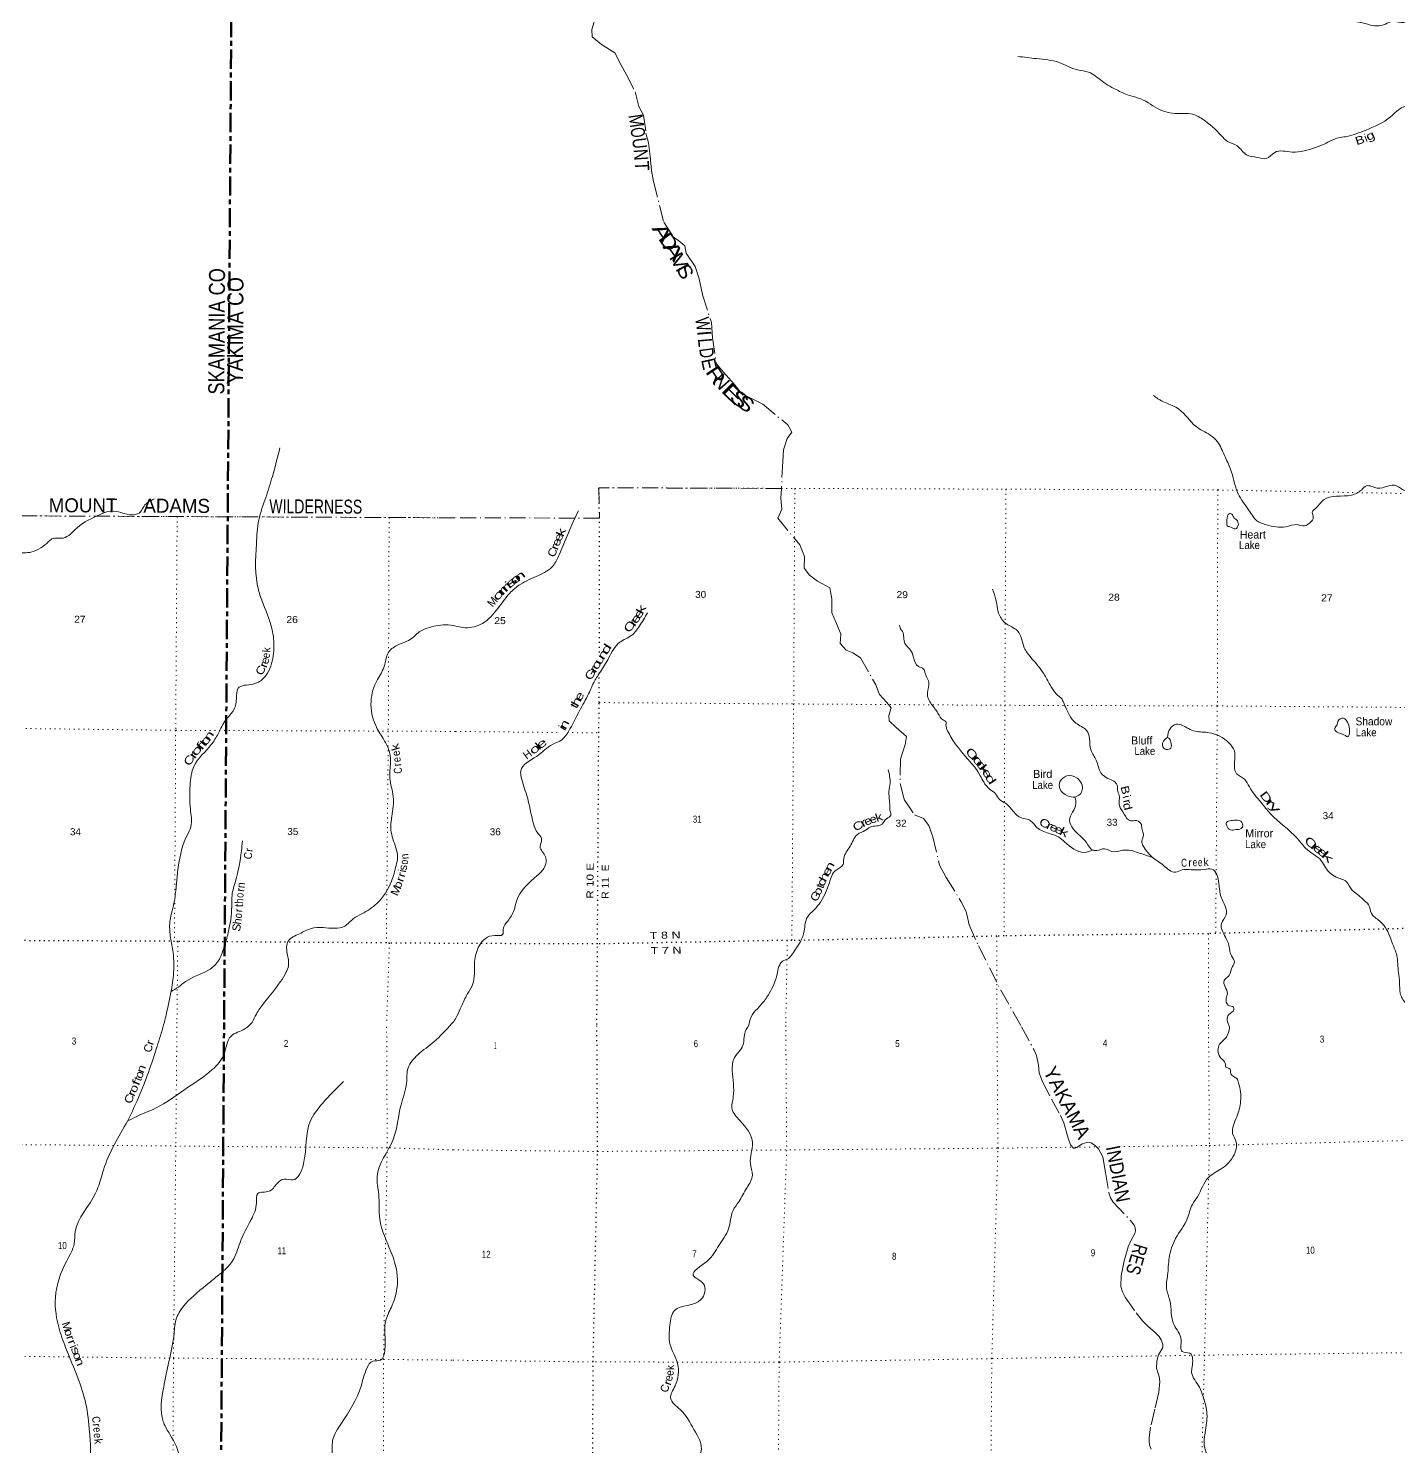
# Model space of a CAD drawing. Header units: feet. Extents: x -254670 to 6, y -549186 to -364975.
# Drawn here: x -137716 to -103482, y -513723 to -478276 of the extents above; entities that cross this region are included whole.
import ezdxf
from ezdxf.enums import TextEntityAlignment as Align

# ---------------------------------------------------------------- set-up
doc = ezdxf.new("R2010")
doc.units = ezdxf.units.FT
doc.header["$LTSCALE"] = 80
for name, pattern in [('DOT_DASHED', [7.7, 5, -1.2, 0.3, -1.2]), ('DOTTED', [1.5, 0.3, -1.2]), ('LONG_DASH_SHORT_DASH', [9.9, 6, -1.2, 1.5, -1.2])]:
    doc.linetypes.add(name, pattern=pattern)
for name, color, linetype, lineweight in [('11', 7, 'LONG_DASH_SHORT_DASH', 60), ('39', 7, 'Continuous', 13), ('44', 7, 'DOT_DASHED', 13), ('6', 7, 'DOTTED', 25), ('7', 7, 'DOTTED', 13)]:
    doc.layers.add(name, color=color, linetype=linetype, lineweight=lineweight)
doc.layers.add('12', color=7, linetype='Continuous')
doc.layers.add('41', color=7, linetype='Continuous')

msp = doc.modelspace()

# ---------------------------------------------------------------- linework, layer by layer
at = {"layer": '11'}
for p in [(-132498.9, -457423.44), (-133026.02, -532598.25)]:
    msp.add_line(p, (-132825.69, -503120.33), dxfattribs=at)
at = {"layer": '39'}
msp.add_line((-127142.29, -503154.51), (-127087.08, -503099.85), dxfattribs=at)
for points in [[(-98434.87, -479515.59), (-98737.18, -479452.62), (-98886.31, -479492.34), (-99063.11, -479401.26), (-99254.26, -479374.48), (-99457.43, -479331.57), (-99731.19, -479326.64), (-100000.72, -479263.4), (-100121.32, -479214.73), (-100289.54, -478982.9), (-100554.31, -478730.64), (-100684.79, -478633.68), (-100819.27, -478528.65), (-101330.07, -478386.18), (-101631.2, -478167.99), (-101882.84, -478165.14), (-102046.25, -478257.1), (-102366.01, -478169.56), (-102470.02, -477994.26), (-102639.16, -478001.74), (-102985.6, -478050.86), (-103485.14, -478123.61), (-103646.1, -478098.94), (-103807.42, -478168.79), (-104035.08, -478214.29), (-104433.36, -478128.5), (-104783.3, -478038.85), (-105030.15, -477836.93), (-105207.07, -477776.01), (-105621.47, -477694.19), (-105812.17, -477550.77), (-106019.47, -477483.62), (-106115.96, -477501.49)], [(-112992.48, -478976.86), (-112533.7, -479032.68), (-111962.33, -479129.1), (-111502.03, -479315.65), (-111230.48, -479372.86), (-110891.1, -479595.21), (-110491.39, -479831.83), (-110173.82, -479963.61), (-109926.49, -480038.84), (-109440.35, -480311.95), (-108943.46, -480404.1), (-108671.71, -480411.03), (-108384.34, -480544.72), (-107908.8, -480958.57), (-107760.37, -481099.83), (-107519.23, -481215.27), (-107282.52, -481435.26), (-107015.03, -481500.5), (-106787.66, -481531.42), (-106577.71, -481379.28), (-106140.81, -481366.66), (-105560.59, -481253.96), (-105296.46, -481148.25), (-105104.84, -481050.34), (-104770.37, -480975.04), (-104314.83, -480825.72), (-103681.39, -480483.94), (-103370.45, -480243.64), (-103042.2, -480216.58), (-102595.24, -480206), (-102415.4, -480031.64), (-102285.84, -479843.03), (-102088.46, -479817.54), (-101661.24, -479706.34), (-101463.76, -479654.71), (-101322.75, -479633.06), (-101032.89, -479640.06), (-100770.85, -479554.45), (-100318.01, -479586.12), (-99947.68, -479609.48), (-99787.05, -479718.61), (-99555.52, -479715.36), (-99173.11, -479736.74), (-98752.24, -479705.96), (-98506.04, -479549.92), (-98434.15, -479514.94)], [(-95251.35, -488085.35), (-95446.84, -488179.47), (-95783.78, -488375.44), (-96088, -488436.77), (-96203.57, -488649.56), (-96343.78, -488990.97), (-96533.35, -489078.83), (-96731.21, -489229), (-96920.54, -489252.5), (-97145.77, -489189.41), (-97339.29, -489257.14), (-97661.43, -489266.12), (-97898, -489009.93), (-98111.07, -488924.76), (-98354.53, -488889.76), (-98647.84, -488731.93), (-98810.88, -488725.35), (-98953.56, -488658.51), (-99148.64, -488607.59), (-99331.81, -488598.93), (-99458.59, -488588.46), (-99690.33, -488646.01), (-99920.1, -488717.64), (-100031.66, -488936.47), (-100365.98, -488973.57), (-100658.22, -489061.09), (-100941.76, -488977.69), (-101217.71, -489016.99), (-101302.38, -489048.89), (-101461.94, -489183.1), (-101822.89, -489340.77), (-102137.32, -489438.27), (-102302.79, -489540.28), (-102413.38, -489507.74), (-102504.66, -489686.42), (-102728.49, -489784.22), (-103089.06, -489839.33), (-103334.61, -489826.44), (-103537.48, -489707.12), (-103754.94, -489716.45), (-104014.83, -489767.87), (-104288.4, -489710.65), (-104413.61, -489814.81), (-104659.7, -489940.69), (-105356.72, -490063.06), (-105591.15, -490301.59), (-105629.53, -490333.64), (-105614.18, -490532.79), (-105660.72, -490592.96), (-105836.32, -490713.04), (-106017.38, -490680.26), (-106303.45, -490733.61), (-106784.4, -490683.75), (-107051.67, -490558.17), (-107157.83, -490417.05), (-107301.99, -490211.44), (-107406.08, -490056.24), (-107512, -489854.78), (-107678.98, -489297.17), (-107830.67, -488954.78), (-108012.52, -488604.25), (-108189.06, -488442.78), (-108552.6, -488222.37), (-108971.71, -487794.63), (-109313.31, -487628.59), (-109494.13, -487533.47), (-109614.6, -487450.61)], [(-131431.52, -488756.36), (-131618.84, -489472.85), (-131784.45, -489998.42), (-131958.41, -490560.13), (-132019.76, -491159.05), (-131968.65, -492306.11), (-131850.54, -492657.18), (-131604.64, -493407.67), (-131590.49, -493896.62), (-131739.68, -494388.14), (-131928.86, -494591.65), (-132104.88, -494664.52), (-132476.75, -494769.86), (-132517.23, -495035.03), (-132602.37, -495338.03), (-132777.51, -495549.71), (-132975.99, -495904.01), (-133147.6, -496178.08), (-133575.36, -496707.37), (-133676.2, -497203.34), (-133668.82, -497780.73), (-133656.37, -498231.44), (-133754.99, -498455.87), (-133986.22, -499363.07), (-134021.36, -499714.79), (-134079.25, -500136.71), (-134184.27, -500650.76), (-134162.9, -500996.94), (-134101.44, -501371.64), (-134094.07, -501949.04), (-134164.45, -502419.13), (-134233.66, -502746.41), (-134315.98, -503115.81)], [(-146047.64, -493926.43), (-145703.63, -493999.01), (-145339.14, -494056.55), (-144901.6, -494056.4), (-144657.77, -494074.65), (-144340.54, -493992.97), (-144068.09, -493963.2), (-143758.53, -493833.17), (-143512.65, -493847.42), (-143252.68, -493863.8), (-143161.42, -493800.23), (-142842.98, -493817.13), (-142673.75, -493834.72), (-142460.25, -493862.77), (-142257.31, -493949.05), (-141965.06, -493963.71), (-141575.72, -493941), (-141404.1, -493912.35), (-141247.37, -493732.69), (-141083.27, -493637.58), (-140833.05, -493366.22), (-140653.81, -493146.53), (-140562.88, -492875.77), (-140619.38, -492633.88), (-140533.23, -492455.61), (-140477.68, -492319.31), (-140366.01, -492225.75), (-140281.99, -492059.53), (-140178.26, -491949.81), (-140075.97, -491769.67), (-139974.02, -491631.77), (-139834.51, -491584.73), (-139718.34, -491432.88), (-139599.32, -491425.88), (-139388.59, -491546.43), (-139109.52, -491693.74), (-138879.1, -491625.37), (-138537.22, -491487.59), (-138345.02, -491408.82), (-138040.35, -491383.36), (-137626.81, -491360.87), (-137211.38, -491105.05), (-137126.14, -491037.41), (-136849.71, -491013.7), (-136498.77, -490755.3), (-135920.7, -490426.3), (-135804.22, -490374.51), (-135515.17, -490348.61), (-135082.71, -490435.92), (-134916.77, -490362.96), (-134826.88, -490218.92), (-134573.34, -490036.1)], [(-123973.35, -490337), (-124190.55, -490804.85), (-124452.65, -491435.45), (-124604.67, -491706.44), (-124971.99, -491948.55), (-125425.81, -492172.28), (-125690.38, -492394.63), (-126426.16, -493178.5), (-126633.77, -493244.18), (-126854.77, -493250.99), (-127033.27, -493215.64)], [(-107772.35, -490551.75), (-107753.87, -490457.3), (-107717.44, -490407.14), (-107647.04, -490421.45), (-107603.03, -490496.01), (-107530.81, -490562.61), (-107486.97, -490679.4), (-107559.85, -490785.74), (-107698.55, -490730.98), (-107768.92, -490706.62), (-107774.81, -490668.39), (-107772.35, -490551.75)], [(-109642.58, -498989.36), (-109865.01, -498709.68), (-109900.79, -498590.91), (-109853.9, -498438.22), (-109893.63, -498299.33), (-109909.27, -498176.6), (-110029.68, -498077.66), (-110184.71, -498083.18), (-110337.07, -497913.74), (-110457.04, -497700.17), (-110462.72, -497607.65), (-110464.12, -497446.76), (-110505.88, -497311.88), (-110509.54, -497215.33), (-110563.52, -497116.61), (-110706.16, -497041.73), (-110918.96, -496886.17), (-111036.51, -496566.02), (-111166.44, -496322.25), (-111207.57, -496024.48), (-111277.27, -495823.14), (-111550.34, -495637.22), (-111702.6, -495443.65), (-111806.49, -495236.16), (-111850.37, -495129.43), (-111910.35, -495020.64), (-111994.63, -494949.97), (-112148.91, -494756.39), (-112306.87, -494474.32), (-112384.9, -494349.38), (-112533.14, -494157.83), (-112667.43, -494002.54), (-112833.58, -493756.63), (-113003.08, -493333.75), (-113244.09, -493184.13), (-113430.57, -492990.45), (-113504.26, -492781.05), (-113541.65, -492557.7), (-113627.21, -492293.97)], [(-122249.78, -492886.71), (-122456.41, -493223.88), (-122642.46, -493444.48), (-122941.08, -493620.46), (-123218.38, -494013.7), (-123425.05, -494358.92), (-123570.87, -494589.7), (-123719.05, -494906.96), (-123948.16, -495332.54), (-124221.92, -495850.48), (-124383.74, -496053.06), (-124619.73, -496170.93), (-125017.47, -496471.26), (-125415.44, -496831.93), (-125401.96, -496992.86), (-125264.79, -497445.8), (-125094.36, -498154.26), (-124988.57, -498389.91), (-124894.5, -498533), (-124929.44, -498719.92), (-124793.53, -498979.79), (-124818.7, -499243.16), (-125000.66, -499445.67), (-125522.52, -500091.5), (-125581.74, -500310.5), (-125739.82, -500587.5), (-125851.31, -500788.24), (-125867.93, -500922.92), (-126065.31, -500946.4), (-126450.8, -501202.53), (-126567.07, -501600.34), (-126617.59, -502177.34), (-126749.35, -502414.21), (-126897.47, -502717.38), (-127011.01, -502965.56), (-127087.08, -503099.85)], [(-127032.28, -493215.76), (-127289.88, -493184.36), (-127532.05, -493210.37), (-127950.67, -493361.56), (-128173.99, -493548.68), (-128540.3, -493714.41), (-128745.62, -493917.78), (-128816.49, -494200.78), (-128996.8, -494553.23), (-129154.51, -495098.99), (-129038.42, -495697.47), (-128855.6, -496024.96), (-128714.6, -496289.73), (-128668.94, -496624.06), (-128684.28, -497020.21), (-128599.28, -497475.59), (-128635.62, -497974.14), (-128656.53, -498311.91), (-128535.13, -498753.52), (-128492.7, -498989.26), (-128528.71, -499202.17), (-128640.76, -499589.42), (-129010.28, -500147.38), (-129383.41, -500407.6), (-129590.05, -500526.47), (-129813.38, -500713.58), (-130354.06, -500751.04), (-130654.7, -500776.54), (-130940.05, -500904.77), (-131223.86, -501091.35), (-131250.57, -501398.89), (-131216.78, -501704.95), (-131280.68, -501875.37), (-131413.56, -502097.48), (-131835.4, -502642.92), (-132019.06, -502910.85), (-132123.84, -503124.15)], [(-115949.78, -493189.21), (-115935.96, -493259.64), (-115877.93, -493352.34), (-115816.66, -493650.18), (-115674.36, -493815.56), (-115602.55, -493988.75), (-115478.63, -494224.46), (-115354.07, -494289.23), (-115310.18, -494393.95), (-115278.3, -494480.53), (-115218.42, -494615.47), (-115255.69, -494884.83), (-115150.09, -495172.76), (-114991.88, -495390.48), (-114855.66, -495565.89), (-114797.4, -495598.26), (-114791.69, -495684.76), (-114749.98, -495831.7), (-114557.97, -496158.13), (-113932.91, -496954.58), (-113848.96, -497111.72), (-113692.63, -497295.25), (-113550.12, -497406.33), (-113452.03, -497549.44), (-113303.42, -497644.45), (-113098.9, -497860.32), (-112908.22, -498007.76), (-112715.15, -498058.68), (-112518.58, -498246.36), (-112227.23, -498392.12), (-111981.98, -498485.45), (-111827.44, -498608.63), (-111339.25, -498871.7), (-111113.53, -498806.08)], [(-104954.23, -495892.43), (-105064.71, -495827.71), (-105072.55, -495773.39), (-105021.86, -495679.04), (-104999.4, -495596.66), (-104862.2, -495516.67), (-104741.96, -495659.86), (-104708.4, -495832.92), (-104759.3, -495981.57), (-104813.54, -495953.23), (-104954.23, -495892.43)], [(-109256.74, -495998.79), (-109193.51, -495783.82), (-109032.02, -495669.72), (-108732.47, -495777.31), (-108561.6, -495842.23), (-108213.47, -495879.58), (-107721.21, -496132.6), (-107585.1, -496336.17), (-107582.14, -496615.72), (-107528.89, -496903.48), (-107334.15, -497044.9), (-107212.06, -497230.32), (-106923.65, -497619.41), (-106685.18, -497903.77), (-106011.13, -498525.41), (-105764.57, -498801.75), (-105409.33, -499086.49), (-105309.29, -499247.7), (-105044.48, -499487.9), (-104787.24, -499605.4), (-104649.11, -499808.97), (-104512.64, -499920.03), (-104368.2, -500051.23), (-104235.83, -500180.38), (-104162.16, -500395.81), (-103955.54, -500587.55), (-103853.26, -500690.45), (-103633.59, -501153.72), (-103530.02, -501445.67), (-103487.38, -501876.18), (-103458.14, -502127.66), (-103443.03, -502387.13), (-103313.12, -502634.93), (-103080.56, -502887.08), (-102974.38, -503022.17), (-102847.8, -503271.7)], [(-109256.74, -495998.79), (-109323.35, -496046.83), (-109374.4, -496235.7), (-109292.1, -496296.31), (-109175.2, -496262.51), (-109172.64, -496117.72), (-109222.57, -496014.99), (-109256.74, -495998.79)], [(-116233.37, -496806.15), (-116188.35, -497142.15), (-116215.31, -497347.19), (-116202.13, -497586.55), (-116192.61, -497729.36), (-116186.99, -497839.99), (-116169.27, -497944.63), (-116276.29, -498028.73), (-116385.52, -498163.11), (-116685.77, -498240.54), (-116814.94, -498326.59), (-117000.51, -498420.49), (-117186.86, -498719.52), (-117345.05, -499022.66), (-117361.75, -499177.46), (-117537.4, -499311.62), (-117703.69, -499628.81), (-117926.99, -500112.73), (-118078.7, -500301.27), (-118254.55, -500487.71), (-118332.37, -500831.34), (-118428.02, -501102.52), (-118626.48, -501407.54), (-118727.58, -501523.84), (-118872.78, -501589.72), (-118945.59, -501677.97), (-119000.7, -501876.88), (-119210.05, -502399.06), (-119372, -502633.81), (-119547.88, -502826.29), (-119683.57, -503037), (-119715.17, -503189.77)], [(-111567.11, -497493.51), (-111758.61, -497454.52), (-111943.15, -497280.95), (-111942.49, -497108), (-111770.81, -496961.77), (-111513.33, -497014.91), (-111385.62, -497310.96), (-111442.41, -497419.37), (-111569.5, -497489.33)], [(-111567.84, -497488.42), (-111543.96, -497654.33), (-111702.58, -498070.09), (-111610.8, -498285.58), (-111283.95, -498624.52), (-111113.57, -498818.15), (-111018.98, -498824.49), (-110831.58, -498778.86), (-110644.64, -498851.88), (-110370.71, -498816.6), (-109980.41, -498880.24), (-109801.47, -498941.16), (-109640.6, -498989.96)], [(-107544.29, -498299.1), (-107683.23, -498308.69), (-107777.46, -498205.81), (-107781.16, -498121.34), (-107730.71, -498089.33), (-107597.77, -498069.66), (-107424.72, -498092.36), (-107387.03, -498237.28), (-107453.67, -498293.37), (-107544.29, -498299.1)], [(-132366.79, -498584.83), (-132393.03, -498834.04), (-132540.34, -499589.1), (-132627.9, -499940.35), (-132636.3, -500227.94), (-132722.28, -500878.94), (-132836.36, -501268.18), (-132963.84, -501570.8), (-133173.29, -501786.2), (-133790.82, -502098.57), (-133967.38, -502237.82), (-134151.76, -502346.83)], [(-109640.6, -498989.96), (-109357.55, -499198.04), (-109056.21, -499363.95), (-108886.88, -499306.19), (-108663.41, -499302.91), (-108337.25, -499295.96), (-108150, -499288.53), (-107974.21, -499645.08), (-107915.15, -499993.18), (-107791.99, -500427.98), (-107909.58, -500644.78), (-107806.22, -500991.03), (-107720.48, -501206.5), (-107702.75, -501307.11), (-107659.03, -501456.07), (-107581.12, -501613.19), (-107635.89, -501723.62), (-107719.29, -501948.58), (-107844.6, -502076.87), (-107761.29, -502400.93), (-107789.91, -502515.46), (-107738.23, -502688.59), (-107605.57, -502743.33), (-107595.73, -502801.68), (-107725.04, -502923.92), (-107763.83, -503066.58), (-107732.02, -503171.26), (-107704.15, -503250.13)], [(-132123.84, -503124.15), (-132308.73, -503283.08), (-132652.48, -503464.03), (-132825.11, -503912.9), (-133120.44, -504301.28), (-133827.94, -504810.15), (-134521.4, -505256.6), (-135009.92, -505469.66), (-135236.31, -505588.78)], [(-134315.98, -503115.81), (-134480.29, -503655.9), (-134927.86, -504911.98), (-135235.39, -505586.93)], [(-127142.29, -503154.51), (-127578.76, -503598.85), (-127984.75, -503928.75), (-128229.85, -504256.76), (-128267.79, -504637.28), (-128406.17, -505182.83), (-128602.64, -506046.48), (-129004.18, -506972.37), (-128961.64, -507417.39), (-128939.08, -508035.56), (-128648.92, -508871.39), (-128509.83, -509352.72), (-128623.87, -510190.25), (-128778.47, -510538.47), (-128810.1, -511311.63), (-128920.53, -511563.23), (-129109.54, -511589.26), (-129258.23, -511762.3), (-129404.71, -512211.2), (-129890.72, -513133.01), (-130113.63, -513565.74), (-130135.46, -513976.48), (-130298.05, -514407.24), (-130579.13, -515049.33), (-130558.56, -515707.76), (-130574.22, -516327.91), (-130885.64, -516720.3), (-131042.23, -517094.69), (-131327.56, -517416.63), (-131639.07, -517686.2), (-131825.82, -518062.58), (-132088.96, -518489.23), (-132782.27, -519155.16), (-133063.51, -519565.7), (-133031.07, -519946.28), (-133066.91, -520467.75), (-133223.27, -521174.37), (-133371.46, -522048.11), (-133300.8, -522446.84), (-133135.47, -523069.14), (-133129.12, -523514.13), (-132953.93, -523854.55), (-132658.17, -524072.24), (-132254.02, -524010.14), (-132016.61, -524171.4), (-131650.2, -524777.75), (-131480.95, -525240.99), (-131404.2, -525724.29), (-131425.95, -526249.8), (-131817.43, -527181.74), (-131899.62, -527560.22), (-131670.14, -527886.59), (-131050.47, -528319.97), (-130899.35, -528736.88), (-130886.98, -529181.88), (-130988.89, -530106), (-131183.54, -530697.82), (-131388.25, -531273.52), (-131554.6, -532068.72), (-131803.3, -533010.85), (-131809.04, -533429.66), (-131991.64, -534001.35), (-132051.68, -534416.08), (-132072.74, -534727.64)], [(-119715.17, -503189.77), (-119824.37, -503418.36), (-119854.72, -503669.55), (-119931.27, -503810.14), (-120076.24, -503998.88), (-120128.78, -504326.41), (-120105.09, -504979.63), (-120133.47, -505289.1), (-119938.53, -505572.72), (-119625.09, -506133.85), (-119677.75, -506648.29), (-119625.65, -506935.76), (-119760.65, -507249.12), (-119968.11, -507604.6), (-120109.08, -507819.47), (-120222.06, -508275.56), (-120463.76, -508695.3), (-120765.8, -509094.88), (-121108.03, -509436.12), (-120852.69, -509653.49), (-120911.31, -510047.34), (-121571.35, -510319.86), (-121688.29, -510685.49), (-121686.6, -511155.79), (-121495.83, -511648.43), (-121560.6, -512207.07), (-121669.44, -512514.44), (-121432.25, -512792.08), (-121086.58, -513296.97), (-120907.92, -513839.84), (-121151.58, -514183.22), (-121356.98, -514474.38), (-121618.68, -514721.26), (-121854.51, -515382.19), (-122106.22, -515733.6), (-122337.78, -516026.74), (-122798.71, -516373.86), (-123221.69, -517114.95), (-123415.21, -517667.41), (-123588.38, -517896.31), (-123562.46, -518231.98), (-123721.55, -518464.92), (-123808.21, -518689.91), (-123969.18, -518733.92), (-124037.72, -518942.86), (-124118.57, -519483.39), (-124400.42, -519774.46), (-124811.07, -520141.75), (-125050.75, -520541.4), (-125507.88, -521208.08), (-125902.44, -521589.46), (-126113.85, -521830.37), (-126168.36, -522107.65), (-126305.3, -522322.53), (-126357.94, -522802.81), (-126384.37, -523192.68), (-126567.55, -523353.24), (-126640.08, -523503.88), (-126596.02, -523787.32), (-126413.27, -524251.81), (-126323.02, -524647.85), (-126359.4, -524899.03), (-126438.03, -525142.12), (-126621.22, -525306.7), (-126963.38, -525541.42), (-127213.38, -525805.79)], [(-107704.15, -503250.13), (-107786.14, -503487.6), (-107971.37, -503696.38), (-107915.26, -504022.04), (-107814.76, -504136.73), (-107796.72, -504235.23), (-107692.15, -504287.61), (-107676.13, -504404.2), (-107527.35, -504522.97), (-107479.14, -504635.57), (-107429, -504852.7), (-107429.17, -505091.86), (-107528.01, -505479.63), (-107628.89, -505899.55), (-107542.54, -506116.72), (-107595.06, -506430.18), (-107913.16, -506781.5), (-108235.19, -506998.16), (-108509.13, -507478.16), (-108636, -507672.96), (-108762.99, -508028.53), (-109053.02, -508520.57), (-109214.3, -509004.74), (-109254.84, -509434.78), (-109279.22, -509778.43), (-109198.95, -510069.95), (-109098.78, -510671), (-108913.97, -511063.15), (-108888.02, -511346.56), (-108698.94, -511389), (-108642.85, -511726.72), (-108653.01, -511871.41), (-108460.14, -512235.42), (-108367.76, -512470.69), (-108279.47, -512796.38), (-108299.91, -513254.59), (-108336.43, -513704.74), (-108185.81, -514072.72), (-107852.22, -514587.65), (-107687.46, -514885.3), (-107462.26, -515052.4), (-107309.58, -515354.06), (-107231.39, -515742.05), (-107046.49, -515993.5), (-106925.98, -516275.02), (-106696.89, -516633.05), (-106328.91, -516870.67), (-105769.62, -516833.18), (-105298.7, -516594.6), (-105121.64, -516550.6), (-104944.66, -516627.19), (-104600.82, -516878.85), (-104178.59, -517206.97), (-103830.68, -517386.27), (-103673.93, -517623.63), (-103543.46, -518045.85), (-103437.05, -518353.48), (-102869.92, -518611.44), (-102170.03, -518889.66), (-101661.09, -518944.56), (-101222.54, -518947.11), (-100691.29, -518732.73), (-100087.77, -518745.54), (-99574.78, -518754.21), (-99083.87, -518690.51), (-98743.92, -518741.18), (-98430.2, -518898.33), (-97963.5, -518935.09), (-97625.5, -518889.28), (-97335.69, -518730.87), (-96872.98, -518709.34), (-96327.83, -518764.28), (-95989.98, -518937.54), (-95654.15, -519118.84), (-95452.98, -519129.14), (-95381.81, -519121.92)], [(-129846.42, -504593.77), (-130370.89, -505147.08), (-130676.24, -505597.86), (-130844.41, -506658.85), (-131111.59, -507057.32), (-131322.75, -507037.02), (-131501.65, -507145.61), (-131702.61, -507340.76), (-131982.09, -507398.93), (-132016.12, -507630.46), (-132152.57, -508049.16), (-132425.66, -508618.77), (-132612.35, -509077.71), (-132927.84, -509405.66), (-133199.17, -509628.95), (-133788.01, -510154.02), (-134017, -510514.26), (-134075.06, -510890.74), (-134203.26, -511597.38), (-134335.54, -512237.57), (-134349.01, -513093.3), (-134202.01, -513381.34), (-133996.63, -513770.11), (-133948.04, -514229.23), (-134030.17, -514682.2), (-134033.78, -515274.17), (-134126.01, -515662.7), (-134135.84, -515990.9), (-134290.4, -516387.44), (-134617.78, -516965.06), (-134868.86, -517387.7), (-135063.64, -517792.26), (-135487.46, -518482.56), (-135573.7, -518822.78), (-135609.5, -519378.48), (-135560.66, -520208.08), (-135536.03, -520922.89)], [(-135235.06, -505586.26), (-135839.5, -506805.98), (-136036.16, -507391.75), (-136544.27, -508347.77), (-136570.19, -508653.81), (-136758.92, -509082.54), (-137039.82, -509992.42), (-136938.7, -510803.94), (-136759.38, -511307.46), (-136414.89, -512183.6), (-136285.88, -512628.68), (-136186.83, -513361.68), (-136160.38, -513808.7), (-136224.18, -514589.89), (-136297.71, -515836.19), (-136213.03, -516150.36), (-135971.3, -516754.6), (-135936.76, -517264.04), (-135946.4, -517849.97), (-136103.03, -518172), (-136291.78, -518566.5), (-136605.09, -519138.1), (-136671.28, -519381.68), (-136558.45, -519695.87), (-136145.86, -520195.54), (-135666.91, -520687.21), (-135576.28, -520882.59), (-135536.03, -520922.89)]]:
    msp.add_spline(points, degree=3, dxfattribs=at)
at = {"layer": '44'}
for points in [[(-149750.9, -457317.86), (-149763.54, -460415.08), (-154982.9, -460481.39), (-155173.56, -490384.1), (-127015.9, -490509.09)], [(-123583.76, -478113.8), (-123636.35, -478308.08), (-123630.79, -478487.87), (-123398.03, -478683.68), (-123066.76, -478886.64), (-122905.36, -479196.96), (-122768.68, -479437.56), (-122556.06, -479863.34), (-122466.49, -480232.23), (-122348.12, -480445.02), (-122285.99, -480896.07), (-122219.64, -481135.28), (-122182.64, -481466.66), (-122151.39, -481830.06), (-122094.78, -482105.33), (-121842.95, -483120.23), (-121598.64, -483491.79), (-121463.2, -483586.53), (-121315.42, -483715.14), (-121283.74, -483894.7), (-121059.87, -484226.47), (-120956.77, -484533.3), (-120872.91, -484940.21), (-120651.98, -485631.67), (-120620.61, -486009.06), (-120530.68, -486655.7), (-120347.98, -486871.92), (-120086.26, -487165.4), (-119909.49, -487393.66), (-119649.18, -487523.3), (-119370.63, -487670.76), (-118743.31, -488186.88), (-118645.32, -488365.87), (-118754.42, -488530.66), (-118852.48, -488811.25), (-118864.05, -489103.09), (-118903.97, -489774.49)], [(-118903.97, -489774.49), (-123461.29, -489757.79), (-123447.88, -490517.24), (-127015.9, -490509.09)], [(-118903.97, -489774.49), (-118918.49, -490018.73), (-118888.03, -490290.22), (-118994.59, -490516.93), (-118444.36, -491181.58), (-118329.34, -491472.32), (-118330.81, -491770.07), (-118196.71, -491942.75), (-118002.51, -492094.94), (-117691.69, -492256.11), (-117641.06, -492537.42), (-117642.11, -492883.11), (-117527.27, -493153.87), (-117420.53, -493416.71), (-117432.6, -493648.61), (-117282.49, -493815.16), (-117117.12, -493885.67), (-116929.18, -494009.93), (-116543.66, -494682), (-116453.18, -494923), (-116266.62, -495121.21), (-116162.95, -495260.19), (-116221.63, -495446.52), (-116212.45, -495580.32), (-116032.14, -495752.61), (-115777.07, -495974.21), (-115811.5, -496176.32), (-115926.94, -496538.99)], [(-115926.94, -496538.99), (-115935.76, -497150.51), (-115831.88, -497549.25), (-115577.44, -497930.71), (-115355.61, -498024.71), (-115221.48, -498201.39), (-115122.64, -498480.28), (-114949.74, -499194.14), (-114784.38, -499498.44), (-114407.45, -500104.64), (-114288.85, -500345.39), (-114213.65, -500678.44), (-113978.02, -501209.93), (-113422, -502316.12), (-112897.56, -503235.34)], [(-112901.79, -503227.39), (-112598.94, -503796.23), (-112530.45, -503949.07), (-112475.63, -504186.19), (-112461.16, -504382.79), (-112378.48, -504602.24), (-112155.67, -505037.49), (-111926.65, -505447.87), (-111847.42, -505633.28), (-111741.4, -506016), (-111677.51, -506177.2), (-111605.71, -506259.53), (-111566.06, -506264.95), (-111521.18, -506246.54), (-111389.76, -506153.62), (-111271, -506121.35), (-111160.74, -506128.91), (-111058.26, -506202.75), (-110982.04, -506283.7), (-110875.98, -506481.52), (-110805.58, -506874.37), (-110722.11, -507378.23), (-110683.88, -507507.78), (-110613.02, -507617), (-110179.67, -508068.57), (-110090.96, -508183.56), (-110062.14, -508257.58), (-110055.66, -508326.32), (-110072.76, -508395.19), (-110164.45, -508563.03), (-110239.27, -508726.06), (-110337.08, -509076.76), (-110411.46, -509452.75), (-110423.32, -509720.91), (-110384.56, -509853.19), (-110311.98, -509990.28), (-110041.66, -510382.6), (-109883.77, -510581.74), (-109750.74, -510715.85), (-109561.2, -510869.2), (-109464.81, -510973.28), (-109413.43, -511055.75), (-109374.15, -511171.54), (-109372.8, -511248.97), (-109477.97, -511427.47), (-109520.78, -511589.69), (-109528.42, -511761.11), (-109466.48, -511968.18), (-109451.55, -512097.36), (-109470.73, -512362.21), (-109576.06, -512784.33), (-109677.99, -513234.39), (-109717.05, -513494.03), (-109718.65, -513587.21), (-109702.7, -513681.76), (-109664.08, -513785.79)]]:
    msp.add_lwpolyline(points, dxfattribs=at)
at = {"layer": '6'}
for points in [[(-123450.98, -493874.7), (-123447.88, -490515.08), (-123461.29, -489757.79)], [(-123512.55, -503172), (-123497.35, -501160.07), (-123465.1, -495885.18), (-123452.14, -495127.05), (-123451.42, -494346.83)], [(-95303.78, -500755.11), (-97463.1, -500758.06), (-97704.49, -500758.39), (-102751.57, -500765.28), (-103010.88, -500765.63), (-108051.46, -500895.69), (-108234.69, -500903.13), (-113340.24, -500956.54), (-113521.45, -500963.98), (-118641.31, -501075.66), (-118754.02, -501069.25), (-123497.35, -501160.07), (-127074.43, -501147.81)], [(-127074.43, -501147.81), (-128693.73, -501135.87), (-128772.36, -501135.18), (-133982.23, -501095.1), (-134064.9, -501094.37), (-139276.92, -501070.36), (-139385.81, -501071.41), (-144593.83, -501051.46), (-144684.47, -501040.6), (-149902.35, -500992.4), (-149972.93, -500993.79), (-155291.58, -500940.68)], [(-123787.04, -548855.26), (-123792.58, -548696.29), (-123789.16, -543310), (-123769.4, -538058.42), (-123706.47, -532678.08), (-123699.62, -527416.6), (-123655.72, -522150.98), (-123621.87, -516885.34), (-123606.12, -511605.61), (-123493.82, -506346.1), (-123512.55, -503172)]]:
    msp.add_lwpolyline(points, dxfattribs=at)
at = {"layer": '7'}
for p, q in [((-127045.28, -495847.94), (-124473.15, -495874.7)), ((-124249.08, -495877.03), (-123467.12, -495885.17)), ((-133982.23, -501095.1), (-134004.06, -503113.53)), ((-128693.73, -501135.87), (-128765.67, -503143.32)), ((-118754.02, -501069.25), (-118794.17, -503196.76)), ((-113521.45, -500963.98), (-113515.9, -503223.31)), ((-108234.69, -500903.13), (-108231.61, -503248.67)), ((-127102.81, -506305.59), (-123493.82, -506346.1))]:
    msp.add_line(p, q, dxfattribs=at)
for points in [[(-123461.29, -489757.79), (-118568.86, -489774.91), (-113293.83, -489793.37), (-108000.97, -489811.89), (-102692.76, -489915.05), (-97395.26, -489979.72), (-95259.43, -490007.77)], [(-118568.86, -489774.91), (-118596.56, -495161.3), (-118641.31, -501075.66)], [(-113293.83, -489793.37), (-113322.24, -495194.92), (-113340.25, -500956.54)], [(-108000.97, -489811.89), (-108011.61, -495210.57), (-108051.46, -500895.69)], [(-155173.56, -490384.1), (-149900.53, -490411.38), (-144629.09, -490430.9), (-139317.45, -490454.48), (-133998.27, -490478.1), (-128703.4, -490501.6), (-127015.9, -490509.09)], [(-133998.27, -490478.1), (-134035.89, -495820.19), (-134064.9, -501094.37)], [(-128703.4, -490501.6), (-128723.01, -495839.06), (-128772.36, -501135.18)], [(-123452.14, -495127.05), (-118596.56, -495161.3), (-113322.24, -495194.92), (-108011.61, -495210.57), (-102725.24, -495252.29), (-97420.65, -495267.91), (-95281.11, -495259.23)], [(-127045.28, -495847.94), (-128723.01, -495839.06), (-134035.89, -495820.19), (-139340.34, -495757.15), (-144673.29, -495726.04), (-149945.73, -495693.45), (-155240.31, -495656.65)], [(-134004.06, -503113.53), (-134032.08, -506209.37), (-134090.71, -511510.88), (-134115.18, -516780.21), (-134181.87, -522053.52), (-134210.36, -527328.88), (-134277.09, -532588.46)], [(-129004.34, -532616.37), (-128937.64, -527353.12), (-128907.14, -522085.81), (-128852.5, -516828.6), (-128842.12, -511543.16), (-128751.3, -506255.76), (-128765.67, -503143.32)], [(-118794.17, -503196.76), (-118770.22, -506311.77), (-118959, -511611.39), (-118998.88, -516883.05), (-118978.42, -522168.85), (-119008.26, -527448.56), (-119021.38, -532646.9), (-119158.52, -538106.36), (-119158.15, -543345.91), (-119123.69, -548742.27), (-119099.27, -548879.85)], [(-113758.87, -548906.73), (-113771.2, -548739.42), (-113893.46, -543408.73), (-113819.36, -538127.06), (-113736.89, -532622.66), (-113735.41, -527354.63), (-113625.1, -522064.97), (-113691.85, -516815.29), (-113645.92, -511523.53), (-113493.38, -506264.07), (-113515.9, -503223.31)], [(-108231.61, -503248.67), (-108210.49, -506196.28), (-108330.83, -511435.68), (-108469.33, -516759.48), (-108344.24, -522013.25), (-108418.38, -525742.9)], [(-127102.81, -506305.59), (-128751.3, -506255.76), (-134032.08, -506209.37), (-139306.82, -506162.99), (-144615.73, -506156.84), (-149904.57, -506086.28), (-155279.85, -506059.95)], [(-110464.02, -506225.2), (-108210.49, -506196.28), (-102953.71, -506064.14), (-97701.06, -506078.71), (-95325.55, -506028.82)], [(-123493.82, -506346.1), (-113493.38, -506264.07), (-110903.17, -506230.83)], [(-155340.51, -511325.22), (-149933.03, -511391.84), (-144634.16, -511434.22), (-139367.48, -511448.39), (-136651.2, -511480.56)], [(-136364.66, -511483.96), (-134090.71, -511510.88), (-128842.12, -511543.16), (-127131.74, -511561.26)], [(-95347.58, -511366.9), (-97652.49, -511430.88), (-102931.26, -511370.05), (-108330.83, -511435.68), (-113645.92, -511523.53), (-118959, -511611.39), (-123606.12, -511605.61), (-127131.74, -511561.26)]]:
    msp.add_lwpolyline(points, dxfattribs=at)

# ---------------------------------------------------------------- texts
at = {"layer": '12'}
for s, width, p in [('SKAMANIA CO', 0.85, (-132822, -487429.05)), ('YAKIMA CO', 0.9, (-132357.74, -487168.51))]:
    msp.add_text(s, height=400, rotation=89.621, dxfattribs=dict(at, width=width)).set_placement(p)
at = {"layer": '41'}
for s, rotation, width, p in [('B', 18.612, 1.3, (-104418.86, -481160.9)), ('g', 24.336, 1.45, (-104150.11, -481047.18)), ('k', 66.23, 1.5, (-124318.59, -490906.7)), ('e', 67.917, 1.25, (-124377.21, -491031.44)), ('C', 68.697, 1.15, (-124530.84, -491408.21)), ('r', 68.743, 1.4, (-124475.57, -491274.28)), ('e', 67.743, 1.25, (-124430.66, -491157.12)), ('o', 40.399, 1.85, (-125488.3, -492111.5)), ('n', 37.608, 1.85, (-125380.29, -492041.67)), ('o', 50.442, 1.8, (-125909.25, -492502.11)), ('r', 47.995, 2.15, (-125809.44, -492398.8)), ('r', 44.525, 2.25, (-125729.63, -492321.02)), ('i', 42.457, 1.8, (-125659.98, -492258.38)), ('s', 42.457, 2.25, (-125586.94, -492191.55)), ('k', 61.499, 1.65, (-122322.11, -492843.93)), ('r', 55.643, 1.8, (-122529.85, -493179.09)), ('e', 56.499, 1.6, (-122459.74, -493080.37)), ('e', 56.499, 1.6, (-122384.31, -492963.46)), ('C', 52.919, 1.5, (-122621.02, -493286.82)), ('k', 86.398, 0.95, (-131664.82, -493813.6)), ('d', 57.415, 1.75, (-123199.79, -493838.06)), ('r', 69.128, 1.35, (-131750.11, -494218.99)), ('e', 73.38, 1.1, (-131710.16, -494106.84)), ('e', 81.614, 0.9, (-131683.49, -493963.4)), ('o', 59.028, 1.5, (-123443.78, -494231.09)), ('u', 59.157, 1.65, (-123360.47, -494098.42)), ('n', 59.157, 1.6, (-123285.3, -493974.65)), ('C', 64.517, 1.2, (-131824.15, -494361.17)), ('G', 58.036, 1.3, (-123593.51, -494474.88)), ('r', 57.39, 1.75, (-123510.01, -494343.14)), ('t', 62.113, 1.35, (-123995.38, -495250.74)), ('h', 61.684, 1.5, (-123939.84, -495149.05)), ('e', 61.725, 1.45, (-123866.9, -495012.95)), ('n', 57.504, 1.65, (-133126.51, -496010.53)), ('i', 58.157, 1.35, (-124293.12, -495812.09)), ('n', 62.169, 1.5, (-124242.05, -495717.27)), ('o', 50.087, 1.8, (-133440.76, -496385.89)), ('f', 53.087, 1.95, (-133343.66, -496282.23)), ('t', 53.1, 1.65, (-133268.7, -496197.43)), ('o', 54.561, 1.65, (-133207.48, -496124.25)), ('k', 106.127, 1.25, (-128454.56, -496213.86)), ('o', 37.299, 1.7, (-125011.44, -496366.11)), ('l', 37.81, 1.5, (-124921.16, -496295.26)), ('e', 37.81, 1.75, (-124834.73, -496228.2)), ('C', 60.085, 1.35, (-133614.81, -496615.52)), ('r', 55.552, 1.8, (-133519.21, -496485.52)), ('e', 99.767, 0.95, (-128435.06, -496381)), ('e', 95.002, 0.85, (-128415.51, -496545.58)), ('C', 308.472, 1.55, (-114227.69, -496463.67)), ('r', 309.687, 2, (-114122.53, -496568.71)), ('o', 309.687, 1.8, (-114063.11, -496649.03)), ('o', 308.321, 1.75, (-113980.13, -496751.29)), ('C', 94.867, 0.8, (-128384.81, -496816.98)), ('k', 305.885, 1.9, (-113906.2, -496856.45)), ('e', 300.183, 1.5, (-113845.6, -496947.92)), ('d', 304.042, 1.8, (-113757.76, -497093.64)), ('B', 283.635, 1.2, (-110405.86, -497337.07)), ('d', 284.754, 1.25, (-110349.81, -497746.47)), ('r', 284.667, 1.2, (-110355, -497624.42)), ('D', 306.926, 1.6, (-106873.81, -497552.56)), ('r', 308.69, 2, (-106762.05, -497693.23)), ('y', 311.278, 2.05, (-106644.23, -497809.59)), ('e', 21.576, 1.25, (-116708.34, -498174.64)), ('e', 17.321, 1.15, (-116582.86, -498132.36)), ('k', 18.592, 1.3, (-116436.07, -498086.13)), ('C', 27.878, 1.3, (-116946.48, -498292.86)), ('r', 29.765, 1.65, (-116807.13, -498213.24)), ('C', 332.028, 1.3, (-112376.54, -498228.84)), ('r', 334.814, 1.5, (-112247.53, -498289.58)), ('e', 336.016, 1.3, (-112133.94, -498337.96)), ('e', 335.488, 1.3, (-112008.37, -498393.75)), ('k', 333.769, 1.55, (-111882.32, -498456.25)), ('C', 311.487, 1.65, (-105754.05, -498692.88)), ('r', 316.414, 2.2, (-105636.23, -498800.43)), ('e', 321.634, 1.75, (-105547.93, -498864.04)), ('C', 81.95, 0.9, (-132128.95, -498966.31)), ('o', 85.806, 0.8, (-128231.89, -499120.39)), ('n', 94.832, 0.95, (-128219.06, -498964.88)), ('C', 0.894, 0.75, (-108841.68, -499229.77)), ('e', 1.228, 0.75, (-108569.21, -499217.6)), ('e', 1.297, 0.75, (-108437.93, -499216.29)), ('k', 3.307, 0.95, (-108289.16, -499212.86)), ('e', 324.516, 1.65, (-105440.28, -498948.52)), ('k', 317.229, 2.2, (-105326.39, -499054.24)), ('r', 73.174, 1.25, (-128302.86, -499454.46)), ('s', 82.791, 1.05, (-128259.92, -499261.64)), ('h', 63.148, 1.45, (-117749.71, -499528.06)), ('e', 61.518, 1.45, (-117677.55, -499392.3)), ('n', 61.518, 1.55, (-117614.75, -499266.8)), ('n', 84.489, 0.95, (-132310.43, -499699.88)), ('M', 66.37, 1.15, (-128443.74, -499858.83)), ('o', 72.065, 1.15, (-128390.12, -499708.29)), ('r', 70.707, 1.3, (-128337.88, -499571.67)), ('o', 65.919, 1.3, (-117901.41, -499878.33)), ('t', 66.366, 1.2, (-117848.04, -499751.8)), ('c', 66.366, 1.45, (-117809.41, -499656.4)), ('h', 87.38, 0.85, (-132350.03, -500094.29)), ('o', 84.364, 0.85, (-132339.9, -499951.82)), ('G', 62.275, 1.2, (-117964.34, -500011.84)), ('o', 84.135, 0.85, (-132378.86, -500461.92)), ('S', 79.666, 1.1, (-132417.04, -500765.82)), ('C', 72.814, 1.05, (-134627.45, -503793.26)), ('r', 72.814, 1.25, (-134582.79, -503648.84)), ('o', 70.26, 1.2, (-134852.26, -504460.15)), ('n', 70.26, 1.3, (-134804.66, -504313.63)), ('o', 66.457, 1.3, (-134993.79, -504812.94)), ('f', 66.457, 1.5, (-134934.12, -504668.13)), ('t', 68.187, 1.15, (-134891.98, -504566.09)), ('C', 65.504, 1.2, (-135109.16, -505068.71)), ('r', 65.504, 1.5, (-135046.48, -504931.15)), ('M', 286.975, 1.05, (-136850.99, -510748.74)), ('o', 289.028, 1.15, (-136798.09, -510904.96)), ('r', 289.028, 1.3, (-136754.19, -511032.24)), ('r', 290.179, 1.35, (-136711.82, -511145.67)), ('s', 291.569, 1.45, (-136625.55, -511355.51)), ('o', 291.569, 1.25, (-136578.65, -511490.48)), ('n', 291.569, 1.35, (-136522.21, -511635.41)), ('k', 91.822, 0.9, (-121582.91, -511742.9)), ('e', 81.961, 0.9, (-121596.6, -511893.66)), ('r', 71.327, 1.3, (-121656.52, -512153.76)), ('C', 277.744, 0.85, (-136118.1, -513060.08)), ('e', 275.937, 0.85, (-136090.49, -513311.12)), ('e', 275.451, 0.85, (-136080.17, -513456.67))]:
    msp.add_text(s, height=200, rotation=rotation, dxfattribs=dict(at, width=width)).set_placement(p, align=Align.CENTER)
for s, rotation, p in [('i', 20.728, (-104270.59, -481108.36)), ('M', 50.442, (-126046.71, -492671.13)), ('H', 37.299, (-125188.28, -496499.16)), ('r', 97.198, (-128403.09, -496664.35)), ('i', 284.893, (-110373.84, -497501.86)), ('r', 83.989, (-132111.11, -498819.73)), ('r', 1.214, (-108691.29, -499223.41)), ('i', 77.791, (-128279.45, -499354.07)), ('r', 82.088, (-132322.26, -499819.88)), ('t', 86.904, (-132356.85, -500205.52)), ('r', 84.135, (-132365.44, -500331.22)), ('h', 81.981, (-132396.08, -500607.57)), ('i', 290.179, (-136678.14, -511249.88)), ('C', 75.174, (-121718.79, -512290.19)), ('e', 76.961, (-121626.01, -512032.08)), ('r', 275.937, (-136104.33, -513196.46)), ('k', 276.112, (-136065.48, -513601.33))]:
    msp.add_text(s, height=200, rotation=rotation, dxfattribs=at).set_placement(p, align=Align.CENTER)
for s, p in [('Heart', (-107453.8, -491027.43)), ('Bluff', (-110168.05, -496174.04)), ('Bird', (-112611.82, -497010.53)), ('Mirror', (-107314.83, -498493.78))]:
    msp.add_text(s, height=200, dxfattribs=at).set_placement(p)
for s, width, p in [('Lake', 0.9, (-107469.48, -491290.16)), ('Shadow', 0.95, (-104558.58, -495695.43)), ('Lake', 0.9, (-104554.28, -495971.38)), ('Lake', 0.9, (-110084, -496437.06)), ('Lake', 0.9, (-112637.68, -497286.47)), ('Lake', 0.9, (-107316.98, -498765.42))]:
    msp.add_text(s, height=200, dxfattribs=dict(at, width=width)).set_placement(p)
at = {"layer": '44'}
for s, rotation, width, p in [('M', 278.086, 0.85, (-122698.78, -480610.97)), ('O', 277.843, 0.7, (-122660.25, -480900.32)), ('U', 276.371, 0.8, (-122616.48, -481168.2)), ('N', 273.915, 0.85, (-122584.96, -481446.46)), ('T', 272.621, 0.85, (-122556.53, -481722.19)), ('A', 302.776, 1.55, (-122021.53, -483478.61)), ('D', 305.937, 1.35, (-121859.87, -483714.15)), ('A', 305.937, 1.65, (-121735.58, -483937.18)), ('M', 298.692, 1.2, (-121605.03, -484198.04)), ('S', 298.692, 1.1, (-121457.76, -484437.72)), ('W', 279.719, 0.75, (-121034.88, -485695.37)), ('L', 274.752, 0.85, (-120978.98, -486145.36)), ('D', 277.917, 0.75, (-120939.96, -486411.52)), ('E', 282.417, 0.9, (-120880.17, -486700.08)), ('R', 303.726, 1.35, (-120686.97, -487049.22)), ('E', 315.526, 1.75, (-120238.66, -487529.88)), ('S', 320.104, 1.4, (-120060.15, -487674.41)), ('S', 323.104, 1.3, (-119897.33, -487793.1))]:
    msp.add_text(s, height=350, rotation=rotation, dxfattribs=dict(at, width=width)).set_placement(p, align=Align.CENTER)
for s, rotation, p in [('I', 274.752, (-121005.63, -485910.06)), ('N', 311.726, (-120534.72, -487222.15))]:
    msp.add_text(s, height=350, rotation=rotation, dxfattribs=at).set_placement(p, align=Align.CENTER)
for s, rotation, p in [('MOUNT     ADAMS', 359.746, (-137208.68, -490368.99)), ('YAKAMA', 297.39, (-112371.21, -504337.92))]:
    msp.add_text(s, height=350, rotation=rotation, dxfattribs=at).set_placement(p)
for s, rotation, width, p in [('WILDERNESS', 359.746, 0.75, (-131696.96, -490395.19)), ('INDIAN', 281.041, 0.9, (-110799.9, -506237.13)), ('RES', 253.389, 0.8, (-110082.54, -508624.16))]:
    msp.add_text(s, height=350, rotation=rotation, dxfattribs=dict(at, width=width)).set_placement(p)
at = {"layer": '6'}
for s, rotation, width, p in [('R 10 E', 89.65, 1.25, (-123599.11, -500029.07)), ('R 11  E', 89.65, 1.1, (-123219.8, -500031.48)), ('T 8 N', 1.097, 1.35, (-122191.64, -501035.05)), ('T 7 N', 1.097, 1.35, (-122168.2, -501414.31))]:
    msp.add_text(s, height=175, rotation=rotation, dxfattribs=dict(at, width=width)).set_placement(p)
at = {"layer": '7'}
for s, width, p in [('30', 1.05, (-121056.55, -492510.59)), ('29', 1.1, (-116026.31, -492516.43)), ('28', 1.1, (-110736.96, -492580.39)), ('27', 1.1, (-105416.72, -492595.3)), ('27', 1.1, (-136571.88, -493131.54)), ('26', 1.1, (-131269.42, -493138.57)), ('25', 1.1, (-126075.53, -493166.43)), ('31', 0.85, (-121116.48, -498128.41)), ('34', 1.05, (-105379.83, -498040.69)), ('34', 1.05, (-136675.19, -498442.37)), ('35', 1.05, (-131245.71, -498436.18)), ('36', 1.05, (-126187.82, -498442.5)), ('32', 1.05, (-116048.93, -498229.66)), ('33', 1.05, (-110777.57, -498205.5)), ('3', 0.85, (-136630.1, -503674.19)), ('2', 0.85, (-131333.23, -503732.67)), ('1', 0.4, (-126081.34, -503786.18)), ('6', 0.85, (-121093.42, -503738.15)), ('5', 0.85, (-116059.3, -503736.77)), ('4', 0.85, (-110871.31, -503724.81)), ('3', 0.85, (-105451.25, -503624.58)), ('10', 0.85, (-136976.64, -508783.94)), ('11', 0.65, (-131484.63, -508914.04)), ('12', 0.85, (-126388.56, -509003.47)), ('7', 0.85, (-121131.15, -508991.75)), ('8', 0.85, (-116139.29, -509053.3)), ('9', 0.85, (-111172.76, -508964.77)), ('10', 0.85, (-105798.65, -508899.53))]:
    msp.add_text(s, height=175, dxfattribs=dict(at, width=width)).set_placement(p)

doc.saveas('drawing.dxf')
